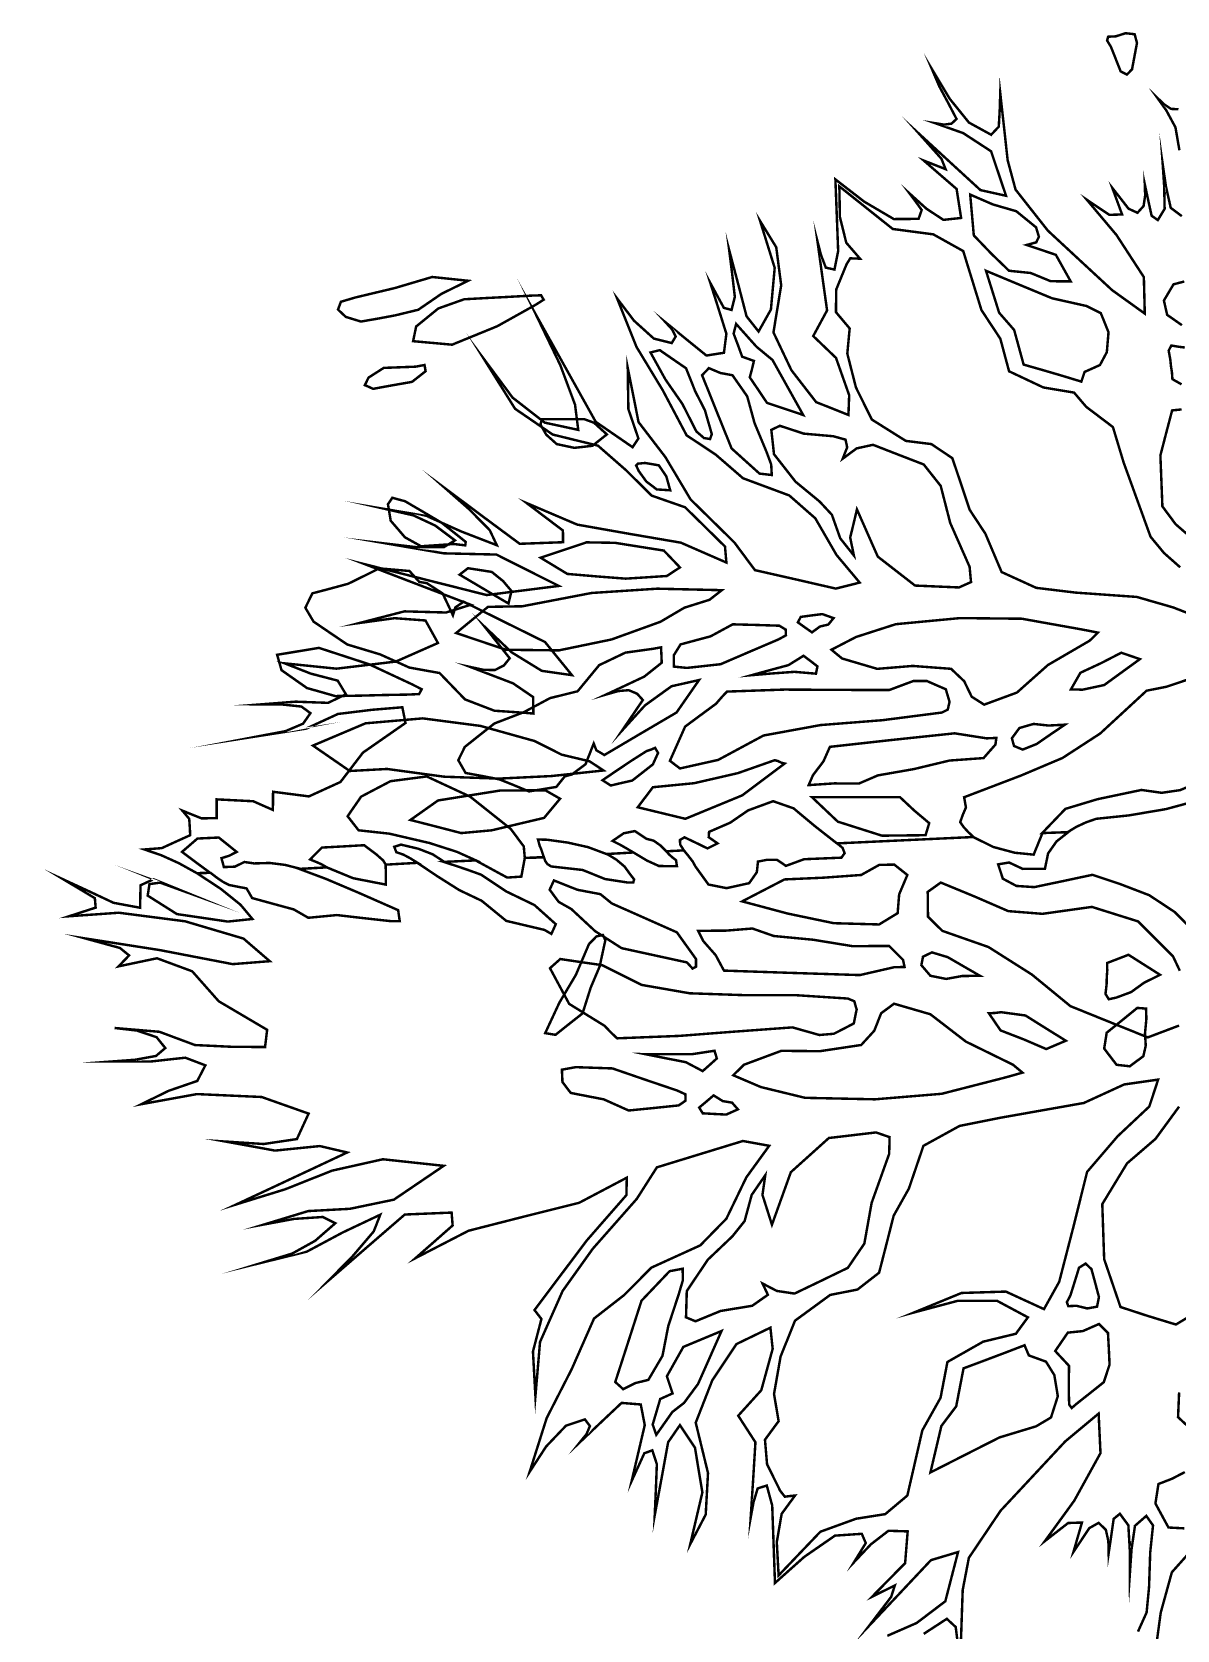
# Model space of a CAD drawing. Header units: millimetres. Extents: x 73 to 57768, y -40361 to 10065.
# Drawn here: x 23558 to 23975, y -5753 to -5172 of the extents above; entities that cross this region are included whole.
import ezdxf

# ---------------------------------------------------------------- set-up
doc = ezdxf.new("R2010")
doc.units = ezdxf.units.MM
doc.layers.add('atanka13pogled', color=185, linetype='Continuous', lineweight=13)

msp = doc.modelspace()

# ---------------------------------------------------------------- linework, layer by layer
at = {"layer": 'atanka13pogled', "const_width": 0.9}
for points in [[(23950.869, -5176.93), (23949.511, -5174.728), (23949.871, -5173.312), (23952.638, -5173.173), (23956.214, -5172.035), (23959.521, -5172.395), (23960.371, -5175.603), (23959.475, -5180.351), (23958.579, -5185.147), (23956.725, -5187.094), (23954.421, -5185.908), (23952.658, -5181.431), (23950.869, -5176.93)], [(23976.691, -5238.598), (23972.652, -5235.59), (23970.897, -5227.721), (23969.731, -5219.704), (23970.279, -5227.848), (23970.434, -5235.942), (23967.963, -5240.035), (23965.7, -5238.471), (23964.443, -5232.758), (23963.211, -5226.996), (23963.358, -5231.064), (23962.77, -5234.936), (23960.559, -5237.383), (23957.298, -5235.893), (23954.356, -5232.096), (23951.389, -5228.323), (23954.949, -5237.984), (23950.333, -5238.144), (23942.108, -5232.632), (23952.907, -5245.461), (23962.872, -5260.795), (23963.211, -5274.066), (23951.348, -5265.558), (23939.681, -5254.766), (23927.964, -5243.902), (23920.609, -5234.574), (23916.184, -5228.944), (23913.313, -5218.28), (23910.618, -5193.85), (23910.421, -5199.959), (23910.078, -5206.044), (23907.303, -5208.987), (23899.213, -5204.543), (23892.228, -5195.9), (23885.758, -5185.12), (23888.471, -5191.464), (23891.626, -5197.34), (23894.707, -5203.241), (23892.874, -5204.944), (23890.132, -5205.296), (23886.973, -5204.788), (23897.134, -5208.393), (23907.271, -5214.994), (23912.718, -5231.195), (23903.42, -5229.133), (23892.256, -5218.894), (23881.117, -5208.655), (23889.232, -5217.756), (23890.718, -5221.504), (23882.774, -5218.378), (23888.753, -5223.547), (23894.732, -5228.715), (23896.365, -5239.261), (23889.924, -5239.961), (23883.728, -5235.872), (23877.581, -5230.312), (23879.84, -5233.331), (23882.025, -5236.352), (23880.897, -5239.593), (23871.893, -5239.674), (23861.098, -5233.323), (23850.621, -5225.228), (23851.125, -5238.254), (23851.629, -5251.28), (23850.291, -5258.044), (23847.139, -5257.345), (23845.412, -5252.814), (23844.103, -5247.768), (23845.838, -5260.34), (23847.597, -5272.911), (23842.555, -5282.241), (23850.839, -5290.181), (23855.635, -5303.767), (23855.373, -5310.969), (23843.607, -5306.272), (23834.617, -5294.674), (23828.082, -5280.916), (23830.897, -5263.774), (23829.096, -5249.921), (23823.22, -5240.365), (23828.528, -5257.422), (23827.157, -5272.588), (23822.668, -5280.584), (23818.293, -5275.064), (23815.147, -5262.938), (23811.951, -5250.863), (23813.039, -5259.456), (23814.029, -5267.976), (23812.834, -5272.739), (23810.043, -5271.983), (23807.597, -5267.493), (23805.1, -5262.905), (23808.058, -5272.195), (23810.943, -5281.386), (23810.072, -5288.318), (23803.688, -5289.333), (23796.273, -5283.326), (23788.858, -5277.27), (23791.174, -5279.807), (23792.508, -5282.393), (23791.068, -5284.783), (23784.536, -5283.15), (23777.342, -5276.655), (23771.179, -5268.54), (23778.23, -5286.174), (23787.81, -5301.991), (23796.482, -5318.372), (23807.048, -5325.37), (23817, -5333.988), (23833.827, -5340.249), (23843.297, -5348.544), (23851.023, -5361.897), (23859.461, -5371.96), (23850.781, -5374.149), (23836.061, -5370.765), (23821.342, -5367.429), (23813.869, -5357.367), (23805.906, -5349.538), (23797.918, -5341.685), (23788.747, -5326.282), (23778.987, -5313.555), (23775.046, -5293.732), (23775.284, -5308.825), (23778.934, -5319.522), (23776.814, -5322.681), (23763.412, -5313.465), (23752.613, -5294.109), (23741.789, -5274.728), (23750.53, -5292.869), (23755.883, -5307.229), (23757.036, -5316.383), (23744.862, -5313.756), (23733.154, -5304.647), (23722.674, -5290.528), (23734.059, -5308.714), (23747.751, -5318.085), (23764.219, -5322.128), (23774.38, -5331.013), (23783.779, -5340.314), (23795.929, -5344.559), (23803.213, -5351.711), (23810.448, -5358.84), (23810.956, -5364.667), (23794.376, -5357.43), (23775.848, -5354.254), (23756.698, -5350.87), (23738.253, -5343.011), (23744.858, -5348.008), (23751.463, -5353.005), (23751.513, -5357.265), (23735.745, -5357.85), (23722.383, -5347.951), (23708.973, -5337.929), (23717.219, -5345.168), (23724.851, -5352.898), (23727.425, -5358.369), (23714.432, -5353.344), (23702.004, -5347.779), (23687.538, -5345.331), (23697.02, -5347.492), (23704.979, -5351.2), (23712.177, -5356.601), (23708.179, -5359.032), (23698.46, -5359.106), (23688.422, -5357.927), (23708.11, -5361.316), (23727.258, -5361.758), (23749.965, -5373.176), (23723.713, -5376.494), (23701.636, -5370.925), (23679.583, -5365.331), (23692.347, -5370.221), (23705.16, -5375.136), (23717.923, -5380.026), (23708.961, -5382.849), (23693.812, -5382.432), (23677.483, -5386.655), (23690.202, -5384.912), (23701.448, -5385.746), (23705.991, -5393.948), (23690.665, -5400.704), (23669.054, -5403.286), (23650.193, -5401.349), (23659.686, -5405.082), (23669.499, -5407.636), (23672.511, -5412.62), (23666.017, -5415.726), (23654.219, -5415.296), (23641.684, -5416.266), (23649.174, -5416.311), (23656.294, -5417.068), (23659.584, -5419.47), (23656.912, -5423.301), (23650.508, -5426.027), (23643.122, -5427.426), (23658.042, -5425.097), (23669.598, -5419.773), (23682.014, -5418.255), (23693.039, -5417.334), (23694.192, -5423.043), (23678.699, -5433.835), (23670.515, -5444.527), (23659.04, -5449.769), (23645.994, -5448.087), (23645.921, -5454.696), (23638.776, -5451.533), (23625.443, -5450.849), (23625.471, -5457.68), (23619.927, -5457.757), (23612.958, -5454.937), (23615.47, -5457.921), (23615.675, -5460.904), (23615.83, -5463.888), (23610.67, -5466.216), (23605.485, -5468.594), (23599.146, -5469.081), (23605.231, -5471.143), (23611.734, -5474.089), (23618.261, -5477.698), (23623.122, -5477.588), (23619.721, -5475.096), (23616.174, -5472.457), (23612.847, -5469.965), (23618.469, -5465.103), (23626.228, -5464.735), (23632.735, -5469.965), (23630.01, -5471.372), (23627.211, -5472.24), (23628.094, -5475.488), (23632.064, -5475.342), (23635.542, -5473.648), (23639.144, -5474.163), (23644.729, -5473.991), (23650.389, -5474.704), (23656.049, -5476.152), (23665.551, -5475.599), (23663.656, -5474.486), (23661.516, -5473.546), (23659.474, -5472.727), (23663.763, -5468.385), (23671.464, -5467.972), (23679.141, -5467.534), (23683.581, -5470.889), (23686.081, -5473.091), (23686.985, -5474.605), (23698.587, -5473.943), (23695.968, -5472.326), (23693.398, -5470.955), (23690.853, -5470.076), (23690.079, -5468.107), (23691.295, -5467.734), (23692.511, -5467.313), (23698.866, -5468.822), (23704.092, -5470.848), (23708.31, -5473.61), (23719.801, -5473.058), (23712.914, -5469.948), (23702.934, -5466.74), (23688.312, -5463.335), (23677.103, -5462.099), (23673.113, -5456.984), (23678.036, -5449.855), (23688.737, -5444.232), (23701.919, -5442.514), (23717.702, -5449.855), (23732.508, -5461.633), (23737.222, -5467.984), (23737.59, -5472.174), (23744.551, -5471.954), (23744.052, -5470.447), (23743.577, -5469.04), (23743.004, -5467.755), (23742.395, -5465.439), (23744.093, -5465.504), (23745.766, -5465.545), (23753.194, -5466.572), (23760.621, -5468.238), (23767.312, -5470.738), (23777.146, -5470.185), (23774.506, -5468.63), (23771.94, -5467.173), (23769.522, -5465.987), (23773.565, -5463.208), (23777.632, -5462.394), (23781.897, -5465.213), (23784.471, -5465.872), (23786.947, -5467.611), (23789.079, -5469.744), (23795.487, -5469.412), (23794.145, -5467.321), (23794.03, -5465.647), (23795.708, -5464.661), (23799.887, -5466.658), (23804.089, -5468.704), (23807.752, -5466.871), (23806.115, -5465.734), (23804.527, -5464.62), (23804.658, -5462.672), (23812.347, -5459.337), (23818.882, -5454.848), (23827.971, -5451.512), (23835.411, -5454.119), (23843.145, -5460.581), (23851.174, -5466.871), (23900.895, -5464.55), (23899.045, -5462.828), (23897.367, -5461.007), (23896.033, -5459.136), (23896.995, -5456.444), (23898.129, -5453.8), (23897.47, -5450.076), (23918.271, -5442.136), (23933.282, -5435.781), (23946.988, -5426.879), (23963.875, -5411.294), (23971.155, -5409.85), (23978.655, -5407.325)], [(23975.475, -5199.706), (23972.758, -5199.575), (23970.164, -5197.847), (23967.742, -5195.507), (23971.011, -5200.07), (23974.379, -5206.302), (23975.808, -5214.622)], [(23982.105, -5384.335), (23973.524, -5380.991), (23960.302, -5377.182), (23938.019, -5375.606), (23923.717, -5373.879), (23911.109, -5368.125), (23905.203, -5354.17), (23899.454, -5345.417), (23896.332, -5336.002), (23893.161, -5326.659), (23885.52, -5321.548), (23876.235, -5320.39), (23863.88, -5312.626), (23858.106, -5300.963), (23854.959, -5288.638), (23855.814, -5279.48), (23850.814, -5273.529), (23850.945, -5265.247), (23854.71, -5256.055), (23856.044, -5253.944), (23857.796, -5254.042), (23859.572, -5254.066), (23854.579, -5248.28), (23852.263, -5238.933), (23852.059, -5227.77), (23871.504, -5243.276), (23886.236, -5245.227), (23897.138, -5251.305), (23903.772, -5272.788), (23910.651, -5283.224), (23913.822, -5295.059), (23926.328, -5300.963), (23937.483, -5302.817), (23941.886, -5307.986), (23951.618, -5315.36), (23955.506, -5328.234), (23965.311, -5355.276), (23970.205, -5361.189), (23976.106, -5366.414)], [(23936.251, -5262.354), (23930.846, -5252.68), (23925.563, -5250.887), (23920.231, -5249.095), (23923.697, -5248.145), (23924.683, -5246.14), (23923.656, -5242.686), (23916.457, -5236.818), (23907.909, -5234.338), (23899.68, -5230.754), (23900.989, -5245.604), (23907.43, -5252.327), (23913.822, -5258.486), (23921.7, -5259.293), (23928.963, -5262.284), (23936.251, -5262.354)], [(23716.962, -5262.118), (23703.903, -5260.747), (23690.28, -5264.778), (23675.97, -5268.195), (23670.683, -5269.758), (23669.619, -5272.598), (23672.434, -5275.266), (23677.963, -5276.964), (23684.178, -5275.888), (23690.443, -5274.713), (23698.817, -5272.675), (23707.263, -5266.881), (23716.962, -5262.118)], [(23905.424, -5258.486), (23917.436, -5263.503), (23929.471, -5268.496), (23941.997, -5271.303), (23947.206, -5273.889), (23950.01, -5280.871), (23949.4, -5288.097), (23946.895, -5292.791), (23941.297, -5295.3), (23940.119, -5298.816), (23933.081, -5296.671), (23926.091, -5294.625), (23919.125, -5292.628), (23915.672, -5280.02), (23910.204, -5273.746), (23905.424, -5258.486)], [(23976.728, -5278.284), (23971.35, -5274.524), (23970.172, -5269.314), (23973.659, -5263.421), (23977.587, -5262.39)], [(23739.834, -5267.532), (23743.525, -5267.413), (23744.466, -5269.013), (23741.38, -5270.957), (23727.581, -5278.663), (23711.13, -5285.386), (23696.963, -5284.105), (23698.043, -5278.777), (23706.121, -5272.197), (23715.525, -5268.857), (23723.89, -5268.391), (23731.469, -5267.998), (23739.834, -5267.532)], [(23838.909, -5310.969), (23827.742, -5290.958), (23821.902, -5286.121), (23814.491, -5277.821), (23813.591, -5281.358), (23815.171, -5285.556), (23816.701, -5289.755), (23820.978, -5291.285), (23820.27, -5294.264), (23819.464, -5297.268), (23822.614, -5301.901), (23825.741, -5306.558), (23838.909, -5310.969)], [(23976.589, -5299.826), (23973.266, -5297.931), (23973.09, -5295.431), (23972.742, -5293.25), (23972.492, -5290.75), (23971.911, -5287.558), (23972.853, -5285.691), (23975.366, -5286.109), (23977.776, -5286.412)], [(23701.493, -5295.043), (23701.113, -5292.772), (23699.48, -5293.08), (23697.847, -5293.386), (23692.08, -5293.607), (23686.266, -5293.828), (23680.721, -5297.364), (23679.382, -5300.118), (23680.917, -5300.76), (23682.378, -5301.452), (23689.446, -5300.159), (23696.562, -5298.915), (23701.493, -5295.043)], [(23805.652, -5317.929), (23803.119, -5309.185), (23799.604, -5302.33), (23796.261, -5293.953), (23791.485, -5290.672), (23786.709, -5287.365), (23783.334, -5288.208), (23788.764, -5298.038), (23794.955, -5306.959), (23800.017, -5316.936), (23802.804, -5319.355), (23805.001, -5319.71), (23805.652, -5317.929)], [(23825.541, -5324.338), (23821.203, -5313.928), (23818.535, -5304.18), (23813.166, -5296.495), (23808.779, -5295.685), (23804.588, -5293.917), (23802.117, -5296.495), (23807.481, -5309.852), (23812.846, -5323.135), (23822.999, -5332.294), (23827.464, -5332.809), (23827.263, -5328.979), (23825.541, -5324.338)], [(23979.654, -5355.243), (23974.428, -5350.705), (23969.62, -5344.227), (23968.892, -5325.672), (23971.011, -5317.48), (23973.156, -5309.312), (23976.605, -5308.939)], [(23759.279, -5312.501), (23762.774, -5313.786), (23765.139, -5315.93), (23767.456, -5318.025), (23762.214, -5322.183), (23755.645, -5322.928), (23749.224, -5321.562), (23745.39, -5318.132), (23743.299, -5314.458), (23743.81, -5312.501), (23759.279, -5312.501)], [(23895.592, -5373.727), (23899.983, -5371.779), (23899.708, -5368.972), (23899.459, -5366.214), (23892.408, -5350.25), (23888.942, -5336.766), (23882.774, -5328.979), (23873.571, -5325.423), (23864.319, -5321.817), (23858.356, -5323.123), (23856.67, -5324.367), (23854.96, -5325.636), (23853.274, -5326.88), (23854.915, -5322.771), (23854.321, -5319.939), (23849.849, -5318.703), (23839.143, -5317.758), (23830.427, -5314.898), (23827.309, -5316.383), (23828.278, -5325.23), (23836.099, -5335.232), (23844.876, -5342.459), (23849.341, -5347.263), (23852.382, -5355.848), (23857.362, -5362.126), (23856.003, -5355.587), (23857.247, -5350.471), (23858.466, -5345.331), (23866.053, -5362.515), (23879.607, -5373.044), (23895.592, -5373.727)], [(23790.515, -5338.371), (23789.095, -5333.313), (23786.374, -5329.286), (23781.345, -5328.427), (23778.779, -5328.68), (23778.128, -5329.352), (23779.024, -5331.299), (23781.782, -5335.146), (23785.62, -5338.06), (23790.515, -5338.371)], [(23711.768, -5357.912), (23715.926, -5358.416), (23716.082, -5357.151), (23713.316, -5354.929), (23707.345, -5350.19), (23700.687, -5346.262), (23693.98, -5342.334), (23691.712, -5341.736), (23689.396, -5341.089), (23687.792, -5343.438), (23688.807, -5349.458), (23691.418, -5352.482), (23693.98, -5355.482), (23699.844, -5358.739), (23705.83, -5358.338), (23711.768, -5357.912)], [(23794.051, -5366.435), (23788.191, -5360.309), (23779.286, -5358.898), (23770.405, -5357.486), (23760.048, -5357.318), (23751.705, -5360.121), (23743.336, -5362.9), (23753.075, -5368.805), (23763.65, -5369.701), (23774.274, -5370.523), (23781.758, -5370.053), (23789.292, -5369.558), (23794.051, -5366.435)], [(23737.624, -5419.345), (23740.729, -5419.623), (23740.668, -5416.636), (23740.606, -5413.6), (23733.326, -5408.628), (23725.531, -5405.644), (23717.735, -5402.661), (23722.609, -5403.721), (23726.746, -5403.774), (23730, -5402.108), (23732.095, -5399.497), (23727.536, -5393.744), (23722.929, -5387.966), (23732.799, -5397.337), (23743.774, -5404.081), (23754.75, -5405.644), (23744.94, -5393.581), (23730.123, -5386.255), (23715.305, -5378.905), (23713.835, -5379.949), (23712.317, -5380.993), (23711.438, -5383.878), (23709.588, -5379.908), (23707.689, -5375.914), (23701.935, -5372.166), (23699.197, -5371.708), (23697.417, -5369.752), (23695.637, -5367.746), (23684.645, -5366.789), (23679.006, -5369.588), (23673.318, -5372.387), (23666.799, -5374.159), (23660.28, -5375.882), (23657.739, -5381.115), (23660.71, -5386.153), (23666.849, -5390.331), (23672.987, -5394.485), (23684.936, -5398.086), (23695.584, -5402.89), (23706.575, -5404.871), (23715.828, -5414.467), (23726.529, -5418.588), (23737.624, -5419.345)], [(23731.657, -5379.569), (23732.758, -5375.043), (23729.709, -5371.425), (23725.58, -5368.078), (23721.267, -5367.402), (23716.929, -5366.727), (23713.868, -5369.073), (23719.806, -5372.58), (23725.793, -5376.135), (23731.657, -5379.569)], [(23809.298, -5374.721), (23785.813, -5374.177), (23761.886, -5375.744), (23736.706, -5380.577), (23724.201, -5380.791), (23718.423, -5385.521), (23712.62, -5390.302), (23730.749, -5396.406), (23750.007, -5396.626), (23769.162, -5392.662), (23786.98, -5386.213), (23795.663, -5381.098), (23804.813, -5378.217), (23809.298, -5374.721)], [(23849.959, -5384.887), (23845.858, -5383.422), (23841.905, -5383.921), (23838.026, -5384.446), (23836.95, -5386.422), (23839.507, -5388.251), (23842.114, -5390.081), (23844.983, -5387.948), (23848.048, -5387.24), (23849.959, -5384.887)], [(23904.762, -5416.377), (23916.695, -5411.977), (23927.965, -5401.955), (23943.213, -5393.063), (23946.143, -5390.158), (23942.787, -5389.487), (23939.455, -5388.864), (23918.491, -5385.116), (23896.005, -5384.879), (23872.61, -5387.097), (23858.135, -5391.758), (23849.185, -5396.395), (23853.053, -5399.583), (23865.841, -5403.355), (23878.752, -5402.291), (23892.718, -5403.338), (23897.486, -5407.848), (23900.216, -5413.487), (23904.762, -5416.377)], [(23829.96, -5392.621), (23832.62, -5391.16), (23832.53, -5389.036), (23830.181, -5387.649), (23821.693, -5387.375), (23813.255, -5387.15), (23805.21, -5391.517), (23799.682, -5392.998), (23794.276, -5394.455), (23791.841, -5398.367), (23791.845, -5400.454), (23791.874, -5402.541), (23796.592, -5403.008), (23808.852, -5401.665), (23819.394, -5397.131), (23829.96, -5392.621)], [(23695.084, -5412.716), (23699.14, -5412.528), (23700.052, -5410.768), (23696.521, -5408.958), (23680.954, -5401.687), (23662.662, -5395.716), (23647.463, -5398.241), (23649.059, -5403.831), (23658.316, -5410.33), (23668.677, -5413.268), (23677.807, -5413.1), (23686.029, -5412.884), (23695.084, -5412.716)], [(23784.327, -5396.046), (23787.168, -5395.523), (23787.307, -5398.264), (23787.422, -5401.129), (23781.07, -5406.175), (23774.106, -5409.453), (23767.091, -5412.731), (23771.564, -5411.441), (23775.398, -5411.11), (23778.471, -5412.399), (23780.55, -5414.691), (23776.761, -5420.273), (23772.947, -5425.879), (23781.352, -5416.626), (23790.986, -5409.682), (23801.011, -5407.427), (23792.811, -5419.241), (23779.675, -5426.955), (23766.539, -5434.718), (23765.119, -5433.851), (23763.65, -5433.007), (23762.672, -5430.519), (23761.198, -5434.276), (23759.725, -5438.033), (23754.716, -5441.789), (23752.15, -5442.473), (23750.616, -5444.384), (23749.082, -5446.32), (23739.129, -5447.961), (23733.768, -5445.747), (23728.309, -5443.557), (23722.183, -5442.367), (23716.057, -5441.249), (23713.392, -5436.596), (23715.771, -5431.755), (23721.144, -5427.479), (23726.542, -5423.227), (23737.263, -5419.11), (23746.757, -5414.012), (23756.816, -5411.515), (23764.661, -5402.005), (23774.199, -5397.454), (23784.327, -5396.046)], [(23839.02, -5398.588), (23841.57, -5400.499), (23844.095, -5402.459), (23843.55, -5405.107), (23835.709, -5404.44), (23827.894, -5405), (23820.126, -5405.659), (23826.842, -5403.801), (23833.557, -5401.993), (23839.02, -5398.588)], [(23961.444, -5399.804), (23954.651, -5397.483), (23947.465, -5401.202), (23939.787, -5404.775), (23936.301, -5410.872), (23938.191, -5410.832), (23940.45, -5410.963), (23948.446, -5409.248), (23954.92, -5404.538), (23961.444, -5399.804)], [(23883.88, -5407.758), (23887.305, -5409.268), (23890.804, -5410.778), (23892.166, -5415.382), (23891.819, -5416.802), (23891.52, -5418.197), (23889.404, -5419.249), (23867.746, -5422.036), (23845.249, -5423.807), (23824.472, -5427.609), (23807.973, -5436.486), (23801.012, -5438.045), (23794.051, -5439.604), (23790.405, -5436.817), (23795.937, -5424.361), (23801.593, -5420.178), (23807.199, -5416.045), (23808.451, -5414.58), (23809.778, -5413.091), (23811.177, -5411.625), (23832.17, -5410.893), (23848.818, -5410.996), (23870.179, -5411.074), (23874.566, -5409.428), (23878.977, -5407.783), (23883.88, -5407.758)], [(23766.241, -5440.338), (23747.281, -5442.365), (23728.094, -5443.293), (23708.285, -5442.606), (23687.461, -5439.785), (23673.891, -5440.526), (23667.221, -5435.915), (23660.501, -5431.278), (23679.645, -5423.172), (23700.457, -5421.375), (23721.455, -5424.115), (23741.159, -5429.621), (23751.026, -5434.585), (23761.162, -5436.995), (23766.241, -5440.338)], [(23934.152, -5423.669), (23928.161, -5423.984), (23922.76, -5423.391), (23917.579, -5424.884), (23914.85, -5428.613), (23915.631, -5431.432), (23918.794, -5432.729), (23923.905, -5430.674), (23929.041, -5427.122), (23934.152, -5423.669)], [(23781.897, -5433.282), (23783.648, -5432.693), (23785.007, -5432.103), (23786.095, -5433.944), (23784.201, -5438.123), (23780.44, -5441.073), (23776.704, -5443.999), (23772.816, -5444.879), (23768.88, -5445.808), (23765.876, -5443.889), (23771.061, -5440.353), (23776.344, -5436.817), (23781.897, -5433.282)], [(23904.541, -5435.824), (23908.879, -5430.892), (23909.19, -5428.49), (23905.647, -5428.641), (23894.008, -5426.816), (23871.321, -5429.214), (23848.633, -5431.735), (23846.259, -5437.038), (23842.461, -5442.047), (23840.898, -5445.656), (23850.253, -5445.034), (23859.166, -5445.1), (23866.09, -5442.121), (23879.202, -5439.825), (23892.166, -5436.719), (23904.541, -5435.824)], [(23778.692, -5453.722), (23796.019, -5457.921), (23816.759, -5449.376), (23832.17, -5437.811), (23830.955, -5437.496), (23829.739, -5436.911), (23828.524, -5436.596), (23815.122, -5441.307), (23799.24, -5444.961), (23784.217, -5446.43), (23778.692, -5453.722)], [(23750.44, -5450.613), (23744.608, -5457.595), (23735.094, -5459.838), (23725.58, -5462.105), (23714.466, -5463.12), (23705.241, -5460.722), (23695.969, -5458.349), (23706.019, -5451.249), (23717.37, -5449.427), (23728.674, -5447.63), (23736.894, -5447.593), (23745.091, -5447.557), (23750.44, -5450.613)], [(23981.995, -5444.994), (23981.995, -5451.402), (23970.921, -5454.394), (23957.343, -5456.697), (23945.533, -5457.921), (23941.785, -5459.231), (23938.233, -5460.884), (23935.147, -5462.782), (23925.866, -5463.114), (23934.324, -5454.308), (23946.024, -5450.78), (23961.996, -5447.424), (23969.391, -5448.464), (23976.073, -5447.49), (23981.995, -5444.994)], [(23874.156, -5450.076), (23879.312, -5454.909), (23884.763, -5459.496), (23883.437, -5463.888), (23867.567, -5464.063), (23851.501, -5458.96), (23842.114, -5450.076), (23874.156, -5450.076)], [(23925.975, -5463.114), (23922.772, -5470.959), (23915.918, -5470.28), (23908.081, -5468.176), (23900.784, -5464.55), (23851.285, -5466.871), (23853.233, -5468.512), (23853.977, -5470.423), (23852.831, -5472.063), (23846.042, -5472.346), (23839.253, -5472.628), (23832.612, -5475.047), (23830.983, -5473.934), (23829.379, -5472.845), (23825.761, -5472.837), (23822.451, -5473.496), (23822.037, -5477.371), (23819.243, -5481.344), (23811.029, -5483.158), (23804.437, -5481.853), (23799.686, -5475.268), (23798.696, -5473.455), (23797.141, -5471.446), (23795.487, -5469.412), (23789.079, -5469.744), (23790.192, -5470.991), (23791.428, -5472.068), (23792.615, -5472.948), (23792.958, -5475.141), (23791.461, -5475.174), (23789.962, -5475.158), (23786.394, -5475.096), (23782.04, -5473.119), (23777.146, -5470.185), (23767.533, -5470.738), (23770.942, -5472.809), (23773.884, -5475.296), (23776.041, -5478.251), (23777.383, -5479.978), (23777.056, -5481.091), (23775.157, -5481.124), (23766.854, -5479.851), (23758.6, -5476.541), (23747.203, -5475.268), (23745.852, -5474.429), (23745.018, -5473.271), (23744.551, -5471.843), (23737.59, -5472.174), (23736.338, -5478.959), (23731.182, -5479.311), (23719.691, -5473.058), (23708.089, -5473.61), (23712.718, -5475.108), (23716.905, -5476.532), (23721.68, -5478.251), (23730.912, -5484.394), (23741.101, -5489.309), (23748.86, -5496.262), (23748.07, -5498.057), (23747.256, -5499.805), (23744.772, -5498.36), (23737.811, -5496.715), (23730.85, -5495.07), (23721.901, -5487.753), (23713.766, -5483.878), (23705.802, -5478.849), (23698.476, -5473.943), (23686.985, -5474.605), (23687.002, -5481.86), (23675.11, -5479.54), (23665.551, -5475.599), (23655.496, -5476.152), (23665.203, -5479.778), (23677.095, -5484.827), (23691.516, -5491.178), (23691.782, -5493.167), (23692.097, -5495.156), (23688.753, -5495.156), (23678.953, -5494.08), (23669.201, -5492.954), (23658.81, -5493.941), (23653.511, -5490.9), (23645.953, -5488.842), (23638.37, -5486.759), (23636.341, -5483.244), (23633.181, -5482.651), (23629.972, -5482.008), (23627.66, -5480.813), (23625.471, -5479.299), (23623.233, -5477.588), (23618.261, -5477.698), (23626.941, -5483.399), (23634.147, -5489.198), (23638.481, -5494.383), (23629.531, -5495.32), (23611.005, -5492.599), (23600.361, -5485.875), (23601.008, -5481.685), (23604.871, -5481.153), (23611.189, -5483.444), (23602.485, -5479.917), (23597.759, -5482.11), (23597.6, -5490.295), (23587.934, -5488.494), (23578.98, -5484.287), (23569.977, -5480.129), (23581.14, -5486.808), (23581.427, -5490.246), (23571.744, -5493.388), (23589.868, -5492.105), (23613.979, -5495.225), (23635.232, -5501.514), (23644.779, -5509.74), (23631.291, -5510.809), (23604.716, -5505.689), (23577.6, -5501.454), (23590.254, -5504.924), (23593.601, -5507.633), (23589.755, -5511.62), (23603.75, -5508.677), (23616.567, -5513.42), (23626.216, -5524.326), (23643.829, -5534.712), (23643.076, -5540.973), (23631.078, -5540.899), (23617.561, -5540.253), (23604.634, -5535.432), (23588.319, -5534.049), (23596.441, -5534.982), (23603.582, -5537.388), (23606.77, -5541.341), (23603.389, -5544.222), (23595.786, -5545.605), (23587.766, -5546.202), (23601.336, -5546.256), (23614.046, -5544.861), (23621.355, -5547.64), (23618.404, -5553.319), (23607.99, -5556.912), (23598.041, -5561.782), (23618.293, -5558.103), (23641.836, -5559.163), (23658.921, -5565.207), (23654.657, -5574.472), (23642.56, -5576.272), (23628.647, -5575.372), (23646.69, -5578.662), (23663.014, -5577.017), (23672.954, -5579.35), (23659.551, -5585.648), (23646.1, -5591.945), (23632.625, -5598.244), (23650.414, -5592.742), (23667.457, -5585.966), (23685.95, -5581.82), (23708.089, -5584.211), (23689.947, -5596.524), (23673.99, -5599.846), (23658.757, -5600.681), (23642.79, -5605.536), (23653.593, -5603.531), (23664.102, -5602.827), (23668.644, -5605.094), (23661.278, -5611.511), (23652.955, -5616.135), (23642.79, -5619.237), (23658.299, -5615.431), (23671.329, -5608.458), (23684.997, -5602), (23682.623, -5608.077), (23674.995, -5617.027), (23666.655, -5625.535), (23680.303, -5613.708), (23693.926, -5601.931), (23710.962, -5601.226), (23711.335, -5605.916), (23704.587, -5611.859), (23697.814, -5617.801), (23717.117, -5607.834), (23737.549, -5602.622), (23757.339, -5597.679), (23774.715, -5588.52), (23774.568, -5594.867), (23767.349, -5603.13), (23760.13, -5611.392), (23741.126, -5636.695), (23743.643, -5639.943), (23740.562, -5651.786), (23741.458, -5668.073), (23743.139, -5648.308), (23751.377, -5629.721), (23762.34, -5614.376), (23770.373, -5605.274), (23778.357, -5596.222), (23785.653, -5584.764), (23801.335, -5579.956), (23816.967, -5575.172), (23826.535, -5576.919), (23818.216, -5588.402), (23810.952, -5603.445), (23801.453, -5613.16), (23783.693, -5621.242), (23773.618, -5631.338), (23762.783, -5639.788), (23754.671, -5658.182), (23745.554, -5676.013), (23739.358, -5695.586), (23745.357, -5686.358), (23752.584, -5678.774), (23759.467, -5676.471), (23761.293, -5678.914), (23760.073, -5681.799), (23757.699, -5684.757), (23765.27, -5677.596), (23772.816, -5670.484), (23779.797, -5671.057), (23781.246, -5678.57), (23778.865, -5688.735), (23776.483, -5698.9), (23778.799, -5693.846), (23781.091, -5688.817), (23783.997, -5687.741), (23785.649, -5692.791), (23785.289, -5702.064), (23784.88, -5711.385), (23787.332, -5698.09), (23789.758, -5684.794), (23794.051, -5678.57), (23799.518, -5686.779), (23802.211, -5703.066), (23797.807, -5721.882), (23803.43, -5711.136), (23804.265, -5696.019), (23799.796, -5677.686), (23805.812, -5662.287), (23814.627, -5649.073), (23826.977, -5643.102), (23827.795, -5650.82), (23823.654, -5665.88), (23815.265, -5675.144), (23821.522, -5684.819), (23820.683, -5698.544), (23819.794, -5712.27), (23820.822, -5706.655), (23822.341, -5701.605), (23825.652, -5700.557), (23827.627, -5707.813), (23828.13, -5721.919), (23828.634, -5736.026), (23839.282, -5726.523), (23850.471, -5718.789), (23860.234, -5718.126), (23861.675, -5721.506), (23859.531, -5724.984), (23857.362, -5728.511), (23863.537, -5721.956), (23869.933, -5717.021), (23876.919, -5717.241), (23875.998, -5728.802), (23869.994, -5734.887), (23863.991, -5740.997), (23872.249, -5736.921), (23870.907, -5741.095), (23862.886, -5751.604), (23874.152, -5739.659), (23885.394, -5727.714), (23895.26, -5724.755), (23890.624, -5742.679), (23880.192, -5750.585), (23869.515, -5755.25)], [(23981.884, -5499.687), (23974.035, -5491.801), (23964.836, -5485.732), (23954.262, -5481.676), (23944.167, -5478.304), (23933.604, -5480.555), (23922.993, -5482.782), (23916.49, -5482.352), (23911.559, -5479.712), (23909.844, -5474.494), (23913.838, -5473.82), (23918.815, -5476.165), (23926.86, -5476.152), (23928.035, -5470.501), (23931.099, -5466.15), (23935.368, -5462.782), (23925.975, -5463.114)], [(23876.808, -5478.362), (23873.825, -5485.413), (23873.272, -5492.267), (23866.532, -5496.371), (23850.028, -5495.913), (23833.279, -5492.41), (23816.701, -5487.974), (23832.104, -5479.982), (23846.231, -5479.356), (23860.013, -5478.362), (23866.553, -5474.703), (23872.036, -5474.581), (23876.808, -5478.362)], [(23799.907, -5508.968), (23799.907, -5511.738), (23798.655, -5512.421), (23796.592, -5510.183), (23772.812, -5504.994), (23763.175, -5498.798), (23754.495, -5490.737), (23749.941, -5488.167), (23746.638, -5483.731), (23748.197, -5480.351), (23756.738, -5483.756), (23765.106, -5485.343), (23769.301, -5488.748), (23781.14, -5493.99), (23792.93, -5499.233), (23799.907, -5508.968)], [(23975.697, -5533.165), (23964.312, -5537.47), (23950.251, -5531.807), (23936.141, -5526.094), (23922.113, -5514.594), (23906.342, -5504.593), (23889.515, -5498.693), (23884.314, -5493.524), (23884.219, -5484.525), (23888.962, -5481.124), (23901.186, -5486.162), (23913.532, -5491.519), (23925.975, -5492.505), (23943.965, -5489.984), (23960.727, -5495.246), (23973.486, -5507.974), (23975.958, -5513.211)], [(23766.903, -5502.102), (23764.828, -5511.682), (23761.575, -5519.371), (23758.617, -5528.73), (23753.694, -5532.606), (23748.77, -5536.53), (23745.026, -5535.913), (23750.157, -5524.867), (23756.173, -5514.731), (23760.936, -5503.539), (23763.662, -5500.736), (23766.019, -5500.191), (23766.903, -5502.102)], [(23870.179, -5504.216), (23875.253, -5509.266), (23875.785, -5511.836), (23871.946, -5511.95), (23859.514, -5514.794), (23834.805, -5514.005), (23810.072, -5513.166), (23807.072, -5507.572), (23802.575, -5502.445), (23800.681, -5498.693), (23810.808, -5498.615), (23820.421, -5497.849), (23828.192, -5500.57), (23842.515, -5501.933), (23856.74, -5504.254), (23870.179, -5504.216)], [(23903.216, -5515.045), (23896.704, -5515.143), (23890.905, -5516.199), (23885.205, -5515.045), (23881.911, -5511.194), (23882.496, -5508.104), (23885.758, -5506.537), (23891.511, -5508.276), (23897.388, -5511.685), (23903.216, -5515.045)], [(23952.858, -5522.985), (23950.1, -5523.59), (23948.913, -5521.642), (23949.322, -5518.123), (23949.38, -5515.431), (23949.56, -5513.082), (23949.543, -5510.389), (23957.278, -5507.406), (23963.023, -5511.052), (23968.769, -5514.698), (23962.95, -5517.583), (23958.235, -5520.984), (23952.858, -5522.985)], [(23850.07, -5536.148), (23853.691, -5534.298), (23857.312, -5532.4), (23858.356, -5527.309), (23857.918, -5525.811), (23857.505, -5524.314), (23855.152, -5523.332), (23836.394, -5522.12), (23816.783, -5522.076), (23797.611, -5521.422), (23780.174, -5518.382), (23765.765, -5511.178), (23758.113, -5510.089), (23750.51, -5508.951), (23746.761, -5512.282), (23753.734, -5525.263), (23760.192, -5529.281), (23766.65, -5533.275), (23768.119, -5534.818), (23769.637, -5536.337), (23771.179, -5537.806), (23793.924, -5536.922), (23811.93, -5535.522), (23835.042, -5533.828), (23839.896, -5535.215), (23844.774, -5536.602), (23850.07, -5536.148)], [(23871.946, -5525.209), (23885.188, -5529.052), (23898.112, -5539.008), (23915.258, -5547.418), (23918.708, -5550.299), (23915.16, -5551.314), (23911.612, -5552.28), (23889.301, -5557.997), (23865.051, -5560.006), (23839.573, -5559.461), (23823.527, -5555.553), (23813.448, -5551.253), (23817.364, -5547.418), (23830.926, -5542.364), (23844.978, -5542.491), (23860.013, -5540.237), (23864.777, -5535.039), (23867.256, -5528.712), (23871.946, -5525.209)], [(23934.484, -5538.689), (23927.343, -5541.717), (23919.269, -5538.239), (23910.729, -5534.932), (23906.464, -5528.671), (23908.511, -5528.598), (23910.95, -5528.304), (23919.777, -5529.498), (23927.13, -5534.106), (23934.484, -5538.689)], [(23963.797, -5530.608), (23963.723, -5528.82), (23963.649, -5526.983), (23960.482, -5526.741), (23954.929, -5531.268), (23949.351, -5535.77), (23948.439, -5541.548), (23952.944, -5547.444), (23957.745, -5547.988), (23962.692, -5544.309), (23963.568, -5540.463), (23963.289, -5536.076), (23963.797, -5530.608)], [(23802.338, -5549.738), (23804.903, -5547.451), (23807.469, -5545.139), (23806.647, -5542.335), (23798.27, -5543.609), (23789.795, -5543.604), (23781.345, -5543.551), (23788.752, -5545.032), (23796.183, -5546.489), (23802.338, -5549.738)], [(23793.057, -5556.81), (23796.023, -5558.165), (23796.093, -5560.501), (23793.609, -5562.224), (23784.471, -5563.174), (23775.382, -5564.074), (23766.318, -5560.014), (23760.286, -5558.848), (23754.303, -5557.682), (23751.291, -5553.716), (23751.201, -5551.478), (23751.087, -5549.215), (23756.153, -5548.302), (23769.502, -5548.764), (23781.255, -5552.811), (23793.057, -5556.81)], [(23920.672, -5639.346), (23916.298, -5645.325), (23904.385, -5648.21), (23891.393, -5655.588), (23888.888, -5668.634), (23882.259, -5680.477), (23876.808, -5704.204), (23868.757, -5710.966), (23858.149, -5712.643), (23845.158, -5717.364), (23829.96, -5733.263), (23829.297, -5721.162), (23831.065, -5710.853), (23835.927, -5704.204), (23834.081, -5704.384), (23832.211, -5704.613), (23830.513, -5702.436), (23825.753, -5692.807), (23824.996, -5683.89), (23829.96, -5677.133), (23828.291, -5667.234), (23830.672, -5653.628), (23835.927, -5640.562), (23848.723, -5631.199), (23858.671, -5629.226), (23866.532, -5623.104), (23869.192, -5612.738), (23871.828, -5602.348), (23877.36, -5592.498), (23882.659, -5576.931), (23895.816, -5569.688), (23911.059, -5566.644), (23941.015, -5561.344), (23955.723, -5554.596), (23968.072, -5552.832), (23964.857, -5562.621), (23953.317, -5573.465), (23942.218, -5586.421), (23937.34, -5606.023), (23932.069, -5626.411), (23926.528, -5636.363), (23912.648, -5629.975), (23896.508, -5630.486), (23879.239, -5637.578), (23895.186, -5633.322), (23909.513, -5633.363), (23920.672, -5639.346)], [(23815.154, -5563.66), (23810.899, -5565.555), (23806.594, -5565.338), (23802.338, -5565.096), (23801.061, -5563.013), (23803.688, -5560.808), (23806.316, -5558.578), (23809.638, -5560.657), (23813.01, -5561.213), (23815.154, -5563.66)], [(23981.995, -5637.467), (23974.539, -5641.965), (23964.259, -5638.826), (23954.372, -5635.589), (23951.401, -5626.885), (23948.43, -5618.181), (23947.743, -5598.133), (23956.758, -5583.315), (23967.123, -5574.39), (23975.697, -5562.666)], [(23865.428, -5572.058), (23870.342, -5573.772), (23870.273, -5576.862), (23870.179, -5579.903), (23863.803, -5597.716), (23861.16, -5612.509), (23855.152, -5621.336), (23845.453, -5626.042), (23835.755, -5630.699), (23829.297, -5629.733), (23824.104, -5627.036), (23826.056, -5631.141), (23820.347, -5635.148), (23808.873, -5637.022), (23799.706, -5640.786), (23796.261, -5639.346), (23796.543, -5629.783), (23804.192, -5618.378), (23813.166, -5609.845), (23817.585, -5604.308), (23820.164, -5594.794), (23825.099, -5587.637), (23824.083, -5594.81), (23825.819, -5600.241), (23827.53, -5605.646), (23834.409, -5586.527), (23848.236, -5574.087), (23865.428, -5572.058)], [(23793.609, -5630.949), (23789.787, -5642.587), (23787.708, -5653.342), (23782.56, -5662.107), (23777.842, -5663.265), (23773.393, -5665.479), (23770.516, -5662.88), (23775.3, -5648.079), (23780.06, -5633.302), (23790.294, -5622.551), (23795.033, -5621.66), (23795.131, -5625.801), (23793.609, -5630.949)], [(23936.141, -5631.39), (23934.848, -5633.838), (23935.372, -5635.278), (23938.351, -5635.148), (23942.288, -5636.109), (23945.831, -5635.475), (23946.527, -5631.943), (23945.193, -5626.901), (23943.81, -5621.811), (23941.665, -5619.79), (23939.276, -5621.299), (23937.721, -5626.345), (23936.141, -5631.39)], [(23809.188, -5644.318), (23800.644, -5663.585), (23795.529, -5670.504), (23791.304, -5673.778), (23785.433, -5682.106), (23784.135, -5678.357), (23785.514, -5673.701), (23786.869, -5669.068), (23791.354, -5667.042), (23790.339, -5663.912), (23789.3, -5660.781), (23792.295, -5655.433), (23795.291, -5650.109), (23809.188, -5644.318)], [(23935.589, -5667.521), (23935.691, -5671.106), (23936.628, -5672.334), (23938.351, -5670.836), (23943.339, -5666.895), (23948.279, -5662.954), (23950.395, -5656.582), (23950.129, -5650.829), (23949.813, -5645.026), (23946.527, -5641.777), (23940.683, -5644.351), (23935.208, -5644.912), (23930.617, -5651.611), (23935.614, -5656.963), (23935.601, -5662.242), (23935.589, -5667.521)], [(23885.205, -5695.807), (23897.777, -5689.415), (23910.348, -5683.047), (23923.656, -5679.013), (23929.082, -5675.792), (23931.562, -5668.053), (23930.285, -5660.339), (23927.257, -5655.47), (23921.012, -5653.202), (23919.457, -5649.511), (23912.054, -5652.351), (23904.652, -5655.142), (23897.249, -5657.909), (23894.592, -5671.712), (23889.186, -5678.91), (23885.205, -5695.807)], [(23981.995, -5681.885), (23975.316, -5675.677), (23975.709, -5666.694)], [(23896.033, -5765.194), (23896.947, -5738.597), (23899.196, -5726.854), (23903.538, -5720.415), (23910.729, -5709.728), (23922.51, -5697.1), (23934.267, -5684.496), (23946.417, -5674.372), (23947.092, -5688.76), (23937.528, -5706.095), (23926.86, -5720.777), (23935.323, -5714.197), (23940.348, -5714.025), (23937.246, -5724.755), (23940.139, -5720.409), (23943.008, -5716.063), (23946.417, -5714.148), (23949.032, -5716.644), (23949.953, -5720.785), (23950.063, -5725.197), (23951, -5718.92), (23951.888, -5712.691), (23954.151, -5710.833), (23957.233, -5715.024), (23957.736, -5723.732), (23957.797, -5732.489), (23958.386, -5723.81), (23959.639, -5715.204), (23963.764, -5711.606), (23966.207, -5715.073), (23965.188, -5724.898), (23964.758, -5737.571), (23963.878, -5746.734), (23960.739, -5753.711)], [(23977.575, -5716.137), (23971.826, -5715.834), (23967.083, -5707.085), (23968.183, -5700.005), (23973.139, -5698.082), (23977.776, -5695.667)], [(23966.857, -5762.654), (23969.014, -5746.812), (23973.061, -5732.125), (23981.995, -5722.103)], [(23882.746, -5754.551), (23891.172, -5749.063), (23894.397, -5752.042), (23895.24, -5758.605)]]:
    msp.add_lwpolyline(points, dxfattribs=at)

doc.saveas('drawing.dxf')
